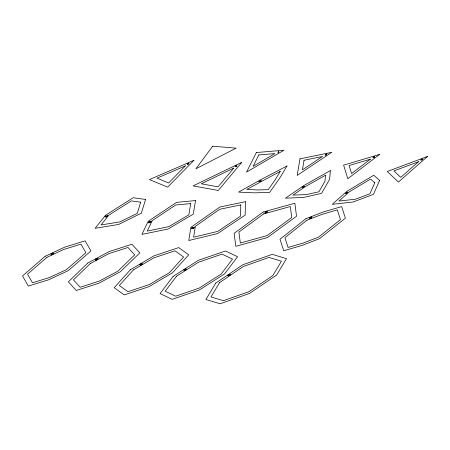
<?xml version="1.0" encoding="UTF-8"?>
<svg xmlns="http://www.w3.org/2000/svg" width="450" height="450" viewBox="0 0 450 450"><rect width="100%" height="100%" fill="white"/><g stroke="black" fill="none" stroke-linecap="round" stroke-linejoin="round"><path stroke-width="0.67" d="M230.31 274.725L229.798 275.158M95.766 259.971L97.549 258.891M303.57 187.054L302.377 187.701M236.931 165.87L235.761 166.562L236.661 166.011M185.282 269.781L186.469 269.128M302.428 187.436L302.957 187.054M236.436 165.864L235.153 166.534M347.805 192.229L345.651 193.455L345.926 193.208M53.376 253.766L52.059 254.509M98.055 258.913L97.656 259.284M96.587 259.476L96.756 259.279A2.554 0.804 -28.5 0 0 96.514 259.425L96.041 259.791M326.728 154.569L325.479 155.273M185.529 270.073L184.573 270.562M303.244 186.789L304.183 186.266M187.155 163.974L188.477 163.209M235.029 166.331L235.963 165.679L236.869 165.667M267.176 212.158L266.057 212.771M264.949 212.957L265.669 212.434L265.337 212.732M194.619 227.183L193.208 227.993A1.249 0.394 -28.5 0 0 192.426 228.566L193.894 228.066L192.836 228.347M372.971 157.269L374.327 156.521M185.355 270.084L184.736 270.411M228.364 275.709L229.719 275.001M373.213 157.59L373.444 157.371L373.022 157.466M106.127 216.748L106.498 216.366M346.303 192.791L347.687 192.06M186.621 269.392L185.591 269.972M302.203 187.459L303.227 186.868M374.518 157.106L373.871 157.573L374.147 157.309M304.155 186.553L303.542 186.868M107.786 215.882L106.982 216.472L107.201 216.281M278.061 152.623L278.798 152.173L278.252 152.291L278.606 151.476L278.049 152.64M105.896 216.782L107.404 215.769M325.361 155.008L326.104 154.417A1.142 0.36 -28.5 0 0 326.481 154.125M265.972 212.726L265.106 213.204M188.415 163.569L187.74 163.986M52.166 254.126L51.069 254.644L51.216 255.021L51.964 254.216M194.299 227.334L193.674 227.751M184.449 270.293L185.282 269.843M188.488 163.643L187.245 164.188M304.352 186.547L303.564 186.969M227.694 275.636L229.697 274.359L227.644 275.394M139.849 264.724L141.975 263.554L139.899 264.437M183.864 270.135L185.94 268.903L183.881 269.859M193.517 227.531L194.107 227.183M95.597 259.38L97.678 258.334L95.664 259.11M325.704 154.839L326.43 154.299A1.249 0.394 -28.5 0 0 326.897 153.759L325.361 154.569L326.559 154.018M309.803 217.817C308.436 218.812 314.916 215.291 310.207 217.637L309.954 217.524M51.092 254.093C49.781 254.886 56.492 251.629 51.204 253.811M236.154 166.022L235.699 166.297M347.411 192.471L346.809 192.819M105.553 216.079L105.846 216.163C103.084 218.621 107.668 215.038 105.638 216.062M265.258 212.164C263.576 213.3 270.321 209.824 265.607 212.04L265.404 211.899M235.384 166.112L235.901 165.814M106.594 216.281L107.758 215.601M326.346 154.794L325.924 155.036M228.701 275.546L229.292 275.192M229.438 275.434L228.876 275.749M187.537 163.738L188.021 163.44M53.021 253.969L52.386 254.306M106.954 216.501L106.172 216.894M96.941 259.228L97.267 259.014M97.684 259.132L96.75 259.661M346.719 192.555L347.31 192.223M185.664 269.556L186.373 269.297M373.393 157.016L374.496 156.606M303.159 187.296L302.816 187.487M186.244 269.584L185.912 269.769M266.811 212.355L266.423 212.563M107.016 216.596L105.964 217.046M188.482 163.468L189.051 163.631L187.903 164.289L188.561 163.553M97.509 259.256L97.104 259.459M261.107 180.765L260.629 180.416L261 180.709A3.774 1.193 -28.5 0 0 258.744 181.665L258.846 181.744A3.667 1.159 -28.5 0 1 261.107 180.771M265.624 212.895L265.247 213.036M96.941 259.065L98.049 258.761M193.511 227.936L193.461 227.959A1.147 0.36 -28.5 0 0 192.808 228.347M373.832 157.59L373.376 157.748M373.838 157.489L373.567 157.573M52.791 253.744L53.19 253.513M373.534 157.247L373.978 157.118M193.438 227.621L194.49 226.997M96.12 259.948L96.502 259.92L95.794 260.066M267.075 211.849L266.507 212.136L266.951 212.023M230.231 274.652L229.607 274.787L230.569 274.584L228.521 275.94M345.966 193.348L347.012 192.808L346.387 192.988M240.789 204.902L240.525 216.146L217.721 231.401L193.612 237.206L195.351 226.322L219.735 209.278L240.789 204.902M245.481 201.696L245.16 215.106L217.513 233.601L188.758 240.519L190.873 227.329L219.949 207L245.481 201.696M325.491 175.241L324.996 181.209L318.915 191.779L306.658 194.563L292.939 195.143L305.691 186.39L325.491 175.241M330.362 170.601L329.636 179.319L321.564 193.359L303.654 197.426L285.429 198.203L304.059 185.417L330.362 170.601M190.716 203.591L188.848 214.819L168.857 226.626L147.234 231.081L152.184 220.697L175.674 205.014L190.716 203.591M195.525 200.571L193.269 214.138L168.058 229.028L141.93 234.411L148.174 221.316L176.558 202.371L195.525 200.571M299.964 158.856L297.186 175.416L331.819 152.303L299.964 158.856M304.037 160.256L302.423 169.864L322.509 156.454L304.037 160.256M140.704 202.179L137.295 213.334L120.099 221.85L101.008 224.977L108.838 215.173L131.338 200.891L140.704 202.179M145.569 199.446L141.373 213.171L118.597 224.454L95.102 228.302L105.474 215.308L133.166 197.736L145.569 199.446M374.777 182.79L369.939 193.748L355.387 199.237L338.923 201.06L349.296 191.841L370.603 179.061L374.777 182.79M379.592 180.444L373.455 194.327L353.115 202.005L332.257 204.317L346.759 191.424L373.753 175.23L379.592 180.444M256.326 152.539L246.549 172.097L283.972 150.227L256.326 152.539M258.806 154.929L253.102 166.348L274.944 153.585L258.806 154.929M422.032 159.199L421.639 159.913L421.284 159.649L422.032 159.199M422.269 159.069L421.509 160.161L420.66 159.924L422.269 159.069M280.221 171.371L275.31 179.618L268.234 189.653L257.799 189.962L246.78 189.428L280.221 171.371M286.971 165.966L279.681 178.194L269.668 192.392L254.194 192.853L238.601 192.094L261.36 179.404L286.971 165.966M215.769 283.095L205.926 299.475L220.134 303.778L249.502 293.434L276.637 275.04L286.487 258.66L272.273 254.357L242.91 264.701L215.769 283.095M219.594 282.583L210.971 296.927L223.397 300.696L249.069 291.651L272.818 275.552L281.441 261.208L269.016 257.445L243.343 266.484L219.594 282.583M212.692 146.222L195.913 168.778L236.132 148.151L212.692 146.222M173.121 276.39L160.071 293.591L172.187 299.351L199.299 290.019L224.55 273.938L237.6 256.736L225.484 250.982L198.366 260.314L173.121 276.39M176.563 276.199L165.172 291.212L175.669 296.201L199.131 288.129L221.102 274.134L232.493 259.116L222.002 254.126L198.54 262.204L176.563 276.199M191.874 227.863L192.308 227.852L191.531 228.808L192.859 227.407L191.886 227.863M233.769 168.092L218.098 186.846L201.257 183.797L233.769 168.092M241.751 162.382L218.289 190.463L193.084 185.895L241.751 162.382M130.466 269.685L114.21 287.713L124.234 294.919L149.102 286.599L172.457 272.835L188.713 254.812L178.689 247.601L153.821 255.921L130.466 269.685M133.476 269.843L119.334 285.525L127.941 291.718L149.248 284.586L169.453 272.678L183.594 257.001L174.982 250.808L153.681 257.934L133.476 269.843M148.928 221.929L149.304 221.963L148.371 222.953L149.906 221.518L148.95 221.923M150.441 221.619L150.817 221.648L149.884 222.643L151.419 221.203L150.469 221.614M185.389 165.864L168.626 182.998L156.999 178.166L185.389 165.864M193.911 160.307L167.653 187.144L149.445 179.578L193.911 160.307M87.812 262.986L68.355 281.829L76.286 290.492L98.899 283.185L120.369 271.733L139.826 252.889L131.895 244.226L109.282 251.533L87.812 262.986M90.304 263.526L73.451 279.849L80.212 287.241L99.427 281.031L117.877 271.187L134.73 254.863L127.969 247.477L108.754 253.688L90.304 263.526M418.517 161.724L400.764 177.362L393.913 170.91L418.517 161.724M427.5 156.454L398.452 182.047L387.242 171.489L427.5 156.454M45.163 256.281L22.5 275.946L28.339 286.059L48.701 279.765L68.276 270.63L90.939 250.965L85.106 240.851L64.738 247.146L45.163 256.281M47.042 257.259L27.529 274.191L32.479 282.774L49.68 277.453L66.403 269.651L85.916 252.72L80.961 244.136L63.759 249.458L47.042 257.259M305.859 218.706L279.99 239.197L283.736 250.763L301.849 245.475L319.539 238.657L345.403 218.166L341.662 206.601L323.544 211.888L305.859 218.706M307.018 220.157L284.912 237.667L288.079 247.455L303.356 243L318.375 237.206L340.481 219.696L337.314 209.908L322.043 214.369L307.018 220.157M311.119 217.597C306.501 220.641 313.689 216.934 311.439 217.845L311.119 217.597M311.152 217.676L310.05 218.531L311.152 217.676M370.384 159.182L351.591 173.554L349.104 165.549L370.384 159.182M379.659 154.378L347.816 178.734L343.603 165.172L379.659 154.378M263.205 212.001L234.135 233.314L235.789 246.33L267.446 237.555L296.516 216.242L294.868 203.226L263.205 212.001M263.554 213.958L238.922 232.014L240.317 243.023L267.097 235.603L291.729 217.541L290.334 206.533L263.554 213.958M140.299 264.909L140.046 265.061L140.743 265.275A3.606 1.136 -28.5 0 1 142.431 263.897L142.324 263.812A3.712 1.17 -28.5 0 0 140.687 265.191L140.299 264.909"/></g></svg>
